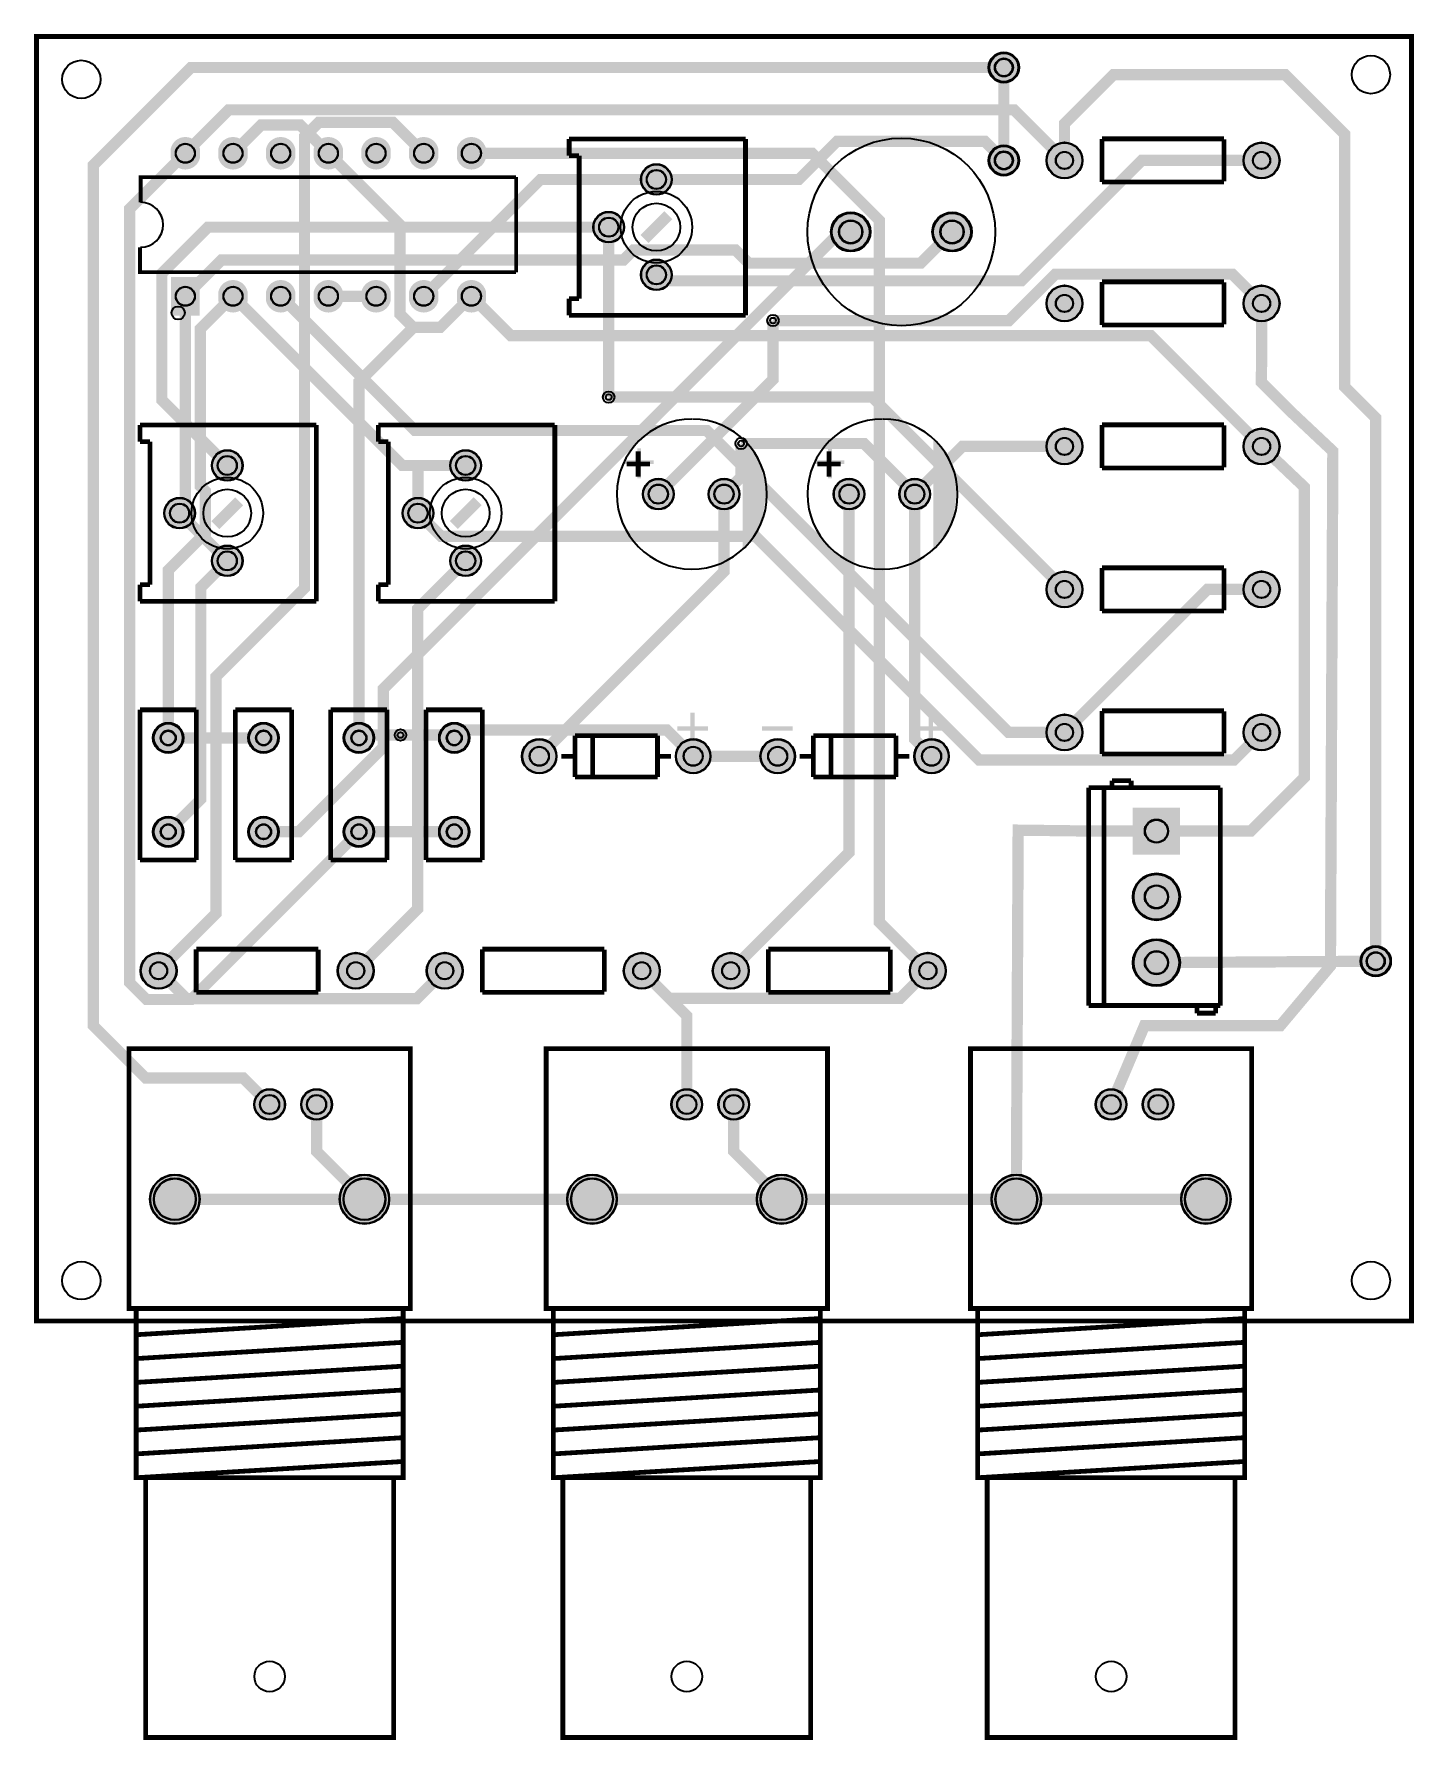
# Model space of a CAD drawing. Header units: millimetres. Extents: x 6.9 to 80.4, y -22.2 to 68.7.
import ezdxf

# ---------------------------------------------------------------- set-up
doc = ezdxf.new("R2010")
doc.units = ezdxf.units.MM
for name, color, linetype, true_color in [('BoardOutLine', 7, 'Continuous', 0xff00ff), ('BottomLayer', 7, 'Continuous', 0x0000ff), ('BottomSolderMaskLayer', 7, 'Continuous', 0xaa00ff), ('Document', 7, 'Continuous', 0xffffff), ('Hole', 7, 'Continuous', 0x222222), ('Multi-Layer', 7, 'Continuous', 0xc0c0c0), ('TopLayer', 7, 'Continuous', 0xff0000), ('TopSilkLayer', 7, 'Continuous', 0xffcc00), ('TopSolderMaskLayer', 7, 'Continuous', 0x800080)]:
    doc.layers.add(name, color=color, linetype=linetype, true_color=true_color)

msp = doc.modelspace()

# ---------------------------------------------------------------- hatches: boundary and pattern name
at = {"layer": 'BottomSolderMaskLayer'}
for points in [[(57.734, 66.929, 1), (59.36, 66.929, 1)], [(15.714, 62.099, -0.785398), (14.164, 62.099), (14.164, 62.615, -0.785398), (15.714, 62.615)], [(18.254, 62.099, -0.785398), (16.704, 62.099), (16.704, 62.615, -0.785398), (18.254, 62.615)], [(20.794, 62.099, -0.785398), (19.244, 62.099), (19.244, 62.615, -0.785398), (20.794, 62.615)], [(23.334, 62.099, -0.785398), (21.784, 62.099), (21.784, 62.615, -0.785398), (23.334, 62.615)], [(25.874, 62.099, -0.785398), (24.324, 62.099), (24.324, 62.615, -0.785398), (25.874, 62.615)], [(28.414, 62.099, -0.785398), (26.864, 62.099), (26.864, 62.615, -0.785398), (28.414, 62.615)], [(30.954, 62.099, -0.785398), (29.404, 62.099), (29.404, 62.615, -0.785398), (30.954, 62.615)], [(57.734, 61.976, 1), (59.36, 61.976, 1)], [(60.811, 61.976, 1), (62.742, 61.976, 1)], [(71.311, 61.976, 1), (73.242, 61.976, 1)], [(39.209, 60.96, 1), (40.86, 60.96, 1)], [(36.669, 58.42, 1), (38.32, 58.42, 1)], [(49.335, 58.166, 1), (51.437, 58.166, 1)], [(54.735, 58.166, 1), (56.837, 58.166, 1)], [(39.209, 55.88, 1), (40.86, 55.88, 1)], [(14.17, 53.703), (14.17, 55.771), (15.708, 55.771), (15.708, 53.703)], [(18.254, 54.479, -0.785398), (16.704, 54.479), (16.704, 54.995, -0.785398), (18.254, 54.995)], [(20.794, 54.479, -0.785398), (19.244, 54.479), (19.244, 54.995, -0.785398), (20.794, 54.995)], [(23.334, 54.479, -0.785398), (21.784, 54.479), (21.784, 54.995, -0.785398), (23.334, 54.995)], [(25.874, 54.479, -0.785398), (24.324, 54.479), (24.324, 54.995, -0.785398), (25.874, 54.995)], [(28.414, 54.479, -0.785398), (26.864, 54.479), (26.864, 54.995, -0.785398), (28.414, 54.995)], [(30.954, 54.479, -0.785398), (29.404, 54.479), (29.404, 54.995, -0.785398), (30.954, 54.995)], [(60.811, 54.356, 1), (62.742, 54.356, 1)], [(71.311, 54.356, 1), (73.242, 54.356, 1)], [(60.811, 46.736, 1), (62.742, 46.736, 1)], [(71.311, 46.736, 1), (73.242, 46.736, 1)], [(16.349, 45.72, 1), (18, 45.72, 1)], [(29.049, 45.72, 1), (30.7, 45.72, 1)], [(39.312, 44.196, 1), (40.963, 44.196, 1)], [(42.813, 44.196, 1), (44.463, 44.196, 1)], [(49.472, 44.196, 1), (51.123, 44.196, 1)], [(52.973, 44.196, 1), (54.623, 44.196, 1)], [(13.809, 43.18, 1), (15.46, 43.18, 1)], [(26.509, 43.18, 1), (28.16, 43.18, 1)], [(16.349, 40.64, 1), (18, 40.64, 1)], [(29.049, 40.64, 1), (30.7, 40.64, 1)], [(60.811, 39.116, 1), (62.742, 39.116, 1)], [(71.311, 39.116, 1), (73.242, 39.116, 1)], [(13.214, 31.202, 1), (14.84, 31.202, 1)], [(18.294, 31.202, 1), (19.92, 31.202, 1)], [(23.374, 31.202, 1), (25, 31.202, 1)], [(28.454, 31.202, 1), (30.08, 31.202, 1)], [(60.811, 31.496, 1), (62.742, 31.496, 1)], [(71.311, 31.496, 1), (73.242, 31.496, 1)], [(32.871, 30.226, 1), (34.722, 30.226, 1)], [(41.071, 30.226, 1), (42.922, 30.226, 1)], [(45.571, 30.226, 1), (47.422, 30.226, 1)], [(53.771, 30.226, 1), (55.622, 30.226, 1)], [(67.932, 27.495), (67.932, 24.981), (65.418, 24.981), (65.418, 27.495)], [(13.214, 26.202, 1), (14.84, 26.202, 1)], [(18.294, 26.202, 1), (19.92, 26.202, 1)], [(23.374, 26.202, 1), (25, 26.202, 1)], [(28.454, 26.202, 1), (30.08, 26.202, 1)], [(65.418, 22.733, 1), (67.932, 22.733, 1)], [(65.418, 19.228, 1), (67.932, 19.228, 1)], [(77.546, 19.304, 1), (79.172, 19.304, 1)], [(12.551, 18.796, 1), (14.482, 18.796, 1)], [(23.051, 18.796, 1), (24.982, 18.796, 1)], [(27.791, 18.796, 1), (29.722, 18.796, 1)], [(38.291, 18.796, 1), (40.222, 18.796, 1)], [(43.031, 18.796, 1), (44.962, 18.796, 1)], [(53.531, 18.796, 1), (55.462, 18.796, 1)], [(18.606, 11.669, 1), (20.256, 11.669, 1)], [(21.106, 11.669, 1), (22.756, 11.669, 1)], [(40.831, 11.669, 1), (42.481, 11.669, 1)], [(43.331, 11.669, 1), (44.981, 11.669, 1)], [(63.437, 11.669, 1), (65.087, 11.669, 1)], [(65.937, 11.669, 1), (67.587, 11.669, 1)], [(13.055, 6.619, 1), (15.706, 6.619, 1)], [(23.156, 6.619, 1), (25.807, 6.619, 1)], [(35.28, 6.619, 1), (37.931, 6.619, 1)], [(45.381, 6.619, 1), (48.032, 6.619, 1)], [(57.886, 6.619, 1), (60.537, 6.619, 1)], [(67.987, 6.619, 1), (70.638, 6.619, 1)]]:
    msp.add_hatch(color=256, dxfattribs=at).paths.add_polyline_path(points)
at = {"layer": 'Document'}
for points in [[(39.023, 45.041), (39.023, 46.641), (39.223, 46.641), (39.223, 45.041)], [(49.183, 45.041), (49.183, 46.641), (49.383, 46.641), (49.383, 45.041)], [(38.288, 45.996), (39.888, 45.996), (39.888, 45.796), (38.288, 45.796)], [(48.448, 45.996), (50.048, 45.996), (50.048, 45.796), (48.448, 45.796)], [(32.957, 31.816), (34.587, 31.816), (34.587, 31.586), (32.957, 31.586)], [(41.157, 31.816), (42.787, 31.816), (42.787, 31.586), (41.157, 31.586)], [(41.848, 30.926), (41.848, 32.556), (42.078, 32.556), (42.078, 30.926)], [(45.657, 31.816), (47.287, 31.816), (47.287, 31.586), (45.657, 31.586)], [(53.857, 31.816), (55.487, 31.816), (55.487, 31.586), (53.857, 31.586)], [(54.548, 30.926), (54.548, 32.556), (54.778, 32.556), (54.778, 30.926)]]:
    msp.add_hatch(color=256, dxfattribs=at).paths.add_polyline_path(points)
at = {"layer": 'Multi-Layer'}
for points in [[(15.689, 62.107, -0.785398), (14.189, 62.107), (14.189, 62.607, -0.785398), (15.689, 62.607)], [(18.229, 62.107, -0.785398), (16.729, 62.107), (16.729, 62.607, -0.785398), (18.229, 62.607)], [(20.769, 62.107, -0.785398), (19.269, 62.107), (19.269, 62.607, -0.785398), (20.769, 62.607)], [(23.309, 62.107, -0.785398), (21.809, 62.107), (21.809, 62.607, -0.785398), (23.309, 62.607)], [(25.849, 62.107, -0.785398), (24.349, 62.107), (24.349, 62.607, -0.785398), (25.849, 62.607)], [(28.389, 62.107, -0.785398), (26.889, 62.107), (26.889, 62.607, -0.785398), (28.389, 62.607)], [(30.929, 62.107, -0.785398), (29.429, 62.107), (29.429, 62.607, -0.785398), (30.929, 62.607)], [(60.837, 61.976, 1), (62.716, 61.976, 1)], [(71.337, 61.976, 1), (73.216, 61.976, 1)], [(39.234, 60.96, 1), (40.834, 60.96, 1)], [(36.694, 58.42, 1), (38.294, 58.42, 1)], [(49.386, 58.166, 1), (51.386, 58.166, 1)], [(54.786, 58.166, 1), (56.786, 58.166, 1)], [(39.234, 55.88, 1), (40.834, 55.88, 1)], [(14.189, 53.737), (14.189, 55.737), (15.689, 55.737), (15.689, 53.737)], [(18.229, 54.487, -0.785398), (16.729, 54.487), (16.729, 54.987, -0.785398), (18.229, 54.987)], [(20.769, 54.487, -0.785398), (19.269, 54.487), (19.269, 54.987, -0.785398), (20.769, 54.987)], [(23.309, 54.487, -0.785398), (21.809, 54.487), (21.809, 54.987, -0.785398), (23.309, 54.987)], [(25.849, 54.487, -0.785398), (24.349, 54.487), (24.349, 54.987, -0.785398), (25.849, 54.987)], [(28.389, 54.487, -0.785398), (26.889, 54.487), (26.889, 54.987, -0.785398), (28.389, 54.987)], [(30.929, 54.487, -0.785398), (29.429, 54.487), (29.429, 54.987, -0.785398), (30.929, 54.987)], [(60.837, 54.356, 1), (62.716, 54.356, 1)], [(71.337, 54.356, 1), (73.216, 54.356, 1)], [(60.837, 46.736, 1), (62.716, 46.736, 1)], [(71.337, 46.736, 1), (73.216, 46.736, 1)], [(16.374, 45.72, 1), (17.974, 45.72, 1)], [(29.074, 45.72, 1), (30.674, 45.72, 1)], [(39.338, 44.196, 1), (40.938, 44.196, 1)], [(42.838, 44.196, 1), (44.438, 44.196, 1)], [(49.498, 44.196, 1), (51.098, 44.196, 1)], [(52.998, 44.196, 1), (54.598, 44.196, 1)], [(13.834, 43.18, 1), (15.434, 43.18, 1)], [(26.534, 43.18, 1), (28.134, 43.18, 1)], [(16.374, 40.64, 1), (17.974, 40.64, 1)], [(29.074, 40.64, 1), (30.674, 40.64, 1)], [(60.837, 39.116, 1), (62.716, 39.116, 1)], [(71.337, 39.116, 1), (73.216, 39.116, 1)], [(13.265, 31.202, 1), (14.789, 31.202, 1)], [(18.345, 31.202, 1), (19.869, 31.202, 1)], [(23.425, 31.202, 1), (24.949, 31.202, 1)], [(28.505, 31.202, 1), (30.029, 31.202, 1)], [(60.837, 31.496, 1), (62.716, 31.496, 1)], [(71.337, 31.496, 1), (73.216, 31.496, 1)], [(32.897, 30.226, 1), (34.697, 30.226, 1)], [(41.097, 30.226, 1), (42.897, 30.226, 1)], [(45.597, 30.226, 1), (47.397, 30.226, 1)], [(53.797, 30.226, 1), (55.597, 30.226, 1)], [(67.882, 27.445), (67.882, 25.032), (65.469, 25.032), (65.469, 27.445)], [(13.265, 26.202, 1), (14.789, 26.202, 1)], [(18.345, 26.202, 1), (19.869, 26.202, 1)], [(23.425, 26.202, 1), (24.949, 26.202, 1)], [(28.505, 26.202, 1), (30.029, 26.202, 1)], [(65.469, 22.733, 1), (67.882, 22.733, 1)], [(65.469, 19.228, 1), (67.882, 19.228, 1)], [(12.577, 18.796, 1), (14.456, 18.796, 1)], [(23.077, 18.796, 1), (24.956, 18.796, 1)], [(27.817, 18.796, 1), (29.696, 18.796, 1)], [(38.317, 18.796, 1), (40.196, 18.796, 1)], [(43.057, 18.796, 1), (44.936, 18.796, 1)], [(53.557, 18.796, 1), (55.436, 18.796, 1)], [(18.631, 11.669, 1), (20.231, 11.669, 1)], [(21.131, 11.669, 1), (22.731, 11.669, 1)], [(40.856, 11.669, 1), (42.456, 11.669, 1)], [(43.356, 11.669, 1), (44.956, 11.669, 1)], [(63.462, 11.669, 1), (65.062, 11.669, 1)], [(65.962, 11.669, 1), (67.562, 11.669, 1)], [(13.08, 6.619, 1), (15.681, 6.619, 1)], [(23.181, 6.619, 1), (25.782, 6.619, 1)], [(35.305, 6.619, 1), (37.906, 6.619, 1)], [(45.406, 6.619, 1), (48.007, 6.619, 1)], [(57.911, 6.619, 1), (60.512, 6.619, 1)], [(68.012, 6.619, 1), (70.613, 6.619, 1)]]:
    msp.add_hatch(color=256, dxfattribs=at).paths.add_polyline_path(points)
at = {"layer": 'TopSilkLayer'}
for points in [[(44.638, 41.196), (44.702, 41.265), (44.765, 41.336), (44.827, 41.408), (44.886, 41.481), (44.945, 41.555), (45.001, 41.631), (45.056, 41.708), (45.109, 41.786), (45.161, 41.866), (45.211, 41.946), (45.259, 42.028), (45.305, 42.11), (45.35, 42.194), (45.392, 42.278), (45.433, 42.363), (45.472, 42.45), (45.509, 42.537), (45.544, 42.624), (45.577, 42.713), (45.608, 42.802), (45.638, 42.892), (45.665, 42.983), (45.691, 43.074), (45.714, 43.165), (45.735, 43.258), (45.755, 43.35), (45.772, 43.443), (45.788, 43.536), (45.801, 43.63), (45.812, 43.724), (45.821, 43.818), (45.829, 43.912), (45.834, 44.007), (45.837, 44.101), (45.838, 44.196), (45.837, 44.291), (45.834, 44.385), (45.829, 44.48), (45.821, 44.574), (45.812, 44.668), (45.801, 44.762), (45.788, 44.856), (45.772, 44.949), (45.755, 45.042), (45.735, 45.134), (45.714, 45.227), (45.691, 45.318), (45.665, 45.409), (45.638, 45.5), (45.608, 45.59), (45.577, 45.679), (45.544, 45.768), (45.509, 45.855), (45.472, 45.942), (45.433, 46.029), (45.392, 46.114), (45.35, 46.198), (45.305, 46.282), (45.259, 46.364), (45.211, 46.446), (45.161, 46.526), (45.109, 46.606), (45.056, 46.684), (45.001, 46.761), (44.945, 46.837), (44.886, 46.911), (44.827, 46.984), (44.765, 47.056), (44.702, 47.127), (44.638, 47.196)], [(54.798, 41.196), (54.862, 41.265), (54.925, 41.336), (54.987, 41.408), (55.046, 41.481), (55.105, 41.555), (55.161, 41.631), (55.216, 41.708), (55.269, 41.786), (55.321, 41.866), (55.371, 41.946), (55.419, 42.028), (55.465, 42.11), (55.51, 42.194), (55.552, 42.278), (55.593, 42.363), (55.632, 42.45), (55.669, 42.537), (55.704, 42.624), (55.737, 42.713), (55.768, 42.802), (55.798, 42.892), (55.825, 42.983), (55.851, 43.074), (55.874, 43.165), (55.895, 43.258), (55.915, 43.35), (55.932, 43.443), (55.948, 43.536), (55.961, 43.63), (55.972, 43.724), (55.981, 43.818), (55.989, 43.912), (55.994, 44.007), (55.997, 44.101), (55.998, 44.196), (55.997, 44.291), (55.994, 44.385), (55.989, 44.48), (55.981, 44.574), (55.972, 44.668), (55.961, 44.762), (55.948, 44.856), (55.932, 44.949), (55.915, 45.042), (55.895, 45.134), (55.874, 45.227), (55.851, 45.318), (55.825, 45.409), (55.798, 45.5), (55.768, 45.59), (55.737, 45.679), (55.704, 45.768), (55.669, 45.855), (55.632, 45.942), (55.593, 46.029), (55.552, 46.114), (55.51, 46.198), (55.465, 46.282), (55.419, 46.364), (55.371, 46.446), (55.321, 46.526), (55.269, 46.606), (55.216, 46.684), (55.161, 46.761), (55.105, 46.837), (55.046, 46.911), (54.987, 46.984), (54.925, 47.056), (54.862, 47.127), (54.798, 47.196)]]:
    msp.add_hatch(color=256, dxfattribs=at).paths.add_polyline_path(points)
at = {"layer": 'TopSolderMaskLayer'}
for points in [[(57.734, 66.929, 1), (59.36, 66.929, 1)], [(15.714, 62.099, -0.785398), (14.164, 62.099), (14.164, 62.615, -0.785398), (15.714, 62.615)], [(18.254, 62.099, -0.785398), (16.704, 62.099), (16.704, 62.615, -0.785398), (18.254, 62.615)], [(20.794, 62.099, -0.785398), (19.244, 62.099), (19.244, 62.615, -0.785398), (20.794, 62.615)], [(23.334, 62.099, -0.785398), (21.784, 62.099), (21.784, 62.615, -0.785398), (23.334, 62.615)], [(25.874, 62.099, -0.785398), (24.324, 62.099), (24.324, 62.615, -0.785398), (25.874, 62.615)], [(28.414, 62.099, -0.785398), (26.864, 62.099), (26.864, 62.615, -0.785398), (28.414, 62.615)], [(30.954, 62.099, -0.785398), (29.404, 62.099), (29.404, 62.615, -0.785398), (30.954, 62.615)], [(57.734, 61.976, 1), (59.36, 61.976, 1)], [(60.811, 61.976, 1), (62.742, 61.976, 1)], [(71.311, 61.976, 1), (73.242, 61.976, 1)], [(39.209, 60.96, 1), (40.86, 60.96, 1)], [(36.669, 58.42, 1), (38.32, 58.42, 1)], [(49.335, 58.166, 1), (51.437, 58.166, 1)], [(54.735, 58.166, 1), (56.837, 58.166, 1)], [(39.209, 55.88, 1), (40.86, 55.88, 1)], [(14.17, 53.703), (14.17, 55.771), (15.708, 55.771), (15.708, 53.703)], [(18.254, 54.479, -0.785398), (16.704, 54.479), (16.704, 54.995, -0.785398), (18.254, 54.995)], [(20.794, 54.479, -0.785398), (19.244, 54.479), (19.244, 54.995, -0.785398), (20.794, 54.995)], [(23.334, 54.479, -0.785398), (21.784, 54.479), (21.784, 54.995, -0.785398), (23.334, 54.995)], [(25.874, 54.479, -0.785398), (24.324, 54.479), (24.324, 54.995, -0.785398), (25.874, 54.995)], [(28.414, 54.479, -0.785398), (26.864, 54.479), (26.864, 54.995, -0.785398), (28.414, 54.995)], [(30.954, 54.479, -0.785398), (29.404, 54.479), (29.404, 54.995, -0.785398), (30.954, 54.995)], [(60.811, 54.356, 1), (62.742, 54.356, 1)], [(71.311, 54.356, 1), (73.242, 54.356, 1)], [(60.811, 46.736, 1), (62.742, 46.736, 1)], [(71.311, 46.736, 1), (73.242, 46.736, 1)], [(16.349, 45.72, 1), (18, 45.72, 1)], [(29.049, 45.72, 1), (30.7, 45.72, 1)], [(39.312, 44.196, 1), (40.963, 44.196, 1)], [(42.813, 44.196, 1), (44.463, 44.196, 1)], [(49.472, 44.196, 1), (51.123, 44.196, 1)], [(52.973, 44.196, 1), (54.623, 44.196, 1)], [(13.809, 43.18, 1), (15.46, 43.18, 1)], [(26.509, 43.18, 1), (28.16, 43.18, 1)], [(16.349, 40.64, 1), (18, 40.64, 1)], [(29.049, 40.64, 1), (30.7, 40.64, 1)], [(60.811, 39.116, 1), (62.742, 39.116, 1)], [(71.311, 39.116, 1), (73.242, 39.116, 1)], [(13.214, 31.202, 1), (14.84, 31.202, 1)], [(18.294, 31.202, 1), (19.92, 31.202, 1)], [(23.374, 31.202, 1), (25, 31.202, 1)], [(28.454, 31.202, 1), (30.08, 31.202, 1)], [(60.811, 31.496, 1), (62.742, 31.496, 1)], [(71.311, 31.496, 1), (73.242, 31.496, 1)], [(32.871, 30.226, 1), (34.722, 30.226, 1)], [(41.071, 30.226, 1), (42.922, 30.226, 1)], [(45.571, 30.226, 1), (47.422, 30.226, 1)], [(53.771, 30.226, 1), (55.622, 30.226, 1)], [(67.932, 27.495), (67.932, 24.981), (65.418, 24.981), (65.418, 27.495)], [(13.214, 26.202, 1), (14.84, 26.202, 1)], [(18.294, 26.202, 1), (19.92, 26.202, 1)], [(23.374, 26.202, 1), (25, 26.202, 1)], [(28.454, 26.202, 1), (30.08, 26.202, 1)], [(65.418, 22.733, 1), (67.932, 22.733, 1)], [(65.418, 19.228, 1), (67.932, 19.228, 1)], [(77.546, 19.304, 1), (79.172, 19.304, 1)], [(12.551, 18.796, 1), (14.482, 18.796, 1)], [(23.051, 18.796, 1), (24.982, 18.796, 1)], [(27.791, 18.796, 1), (29.722, 18.796, 1)], [(38.291, 18.796, 1), (40.222, 18.796, 1)], [(43.031, 18.796, 1), (44.962, 18.796, 1)], [(53.531, 18.796, 1), (55.462, 18.796, 1)], [(18.606, 11.669, 1), (20.256, 11.669, 1)], [(21.106, 11.669, 1), (22.756, 11.669, 1)], [(40.831, 11.669, 1), (42.481, 11.669, 1)], [(43.331, 11.669, 1), (44.981, 11.669, 1)], [(63.437, 11.669, 1), (65.087, 11.669, 1)], [(65.937, 11.669, 1), (67.587, 11.669, 1)], [(13.055, 6.619, 1), (15.706, 6.619, 1)], [(23.156, 6.619, 1), (25.807, 6.619, 1)], [(35.28, 6.619, 1), (37.931, 6.619, 1)], [(45.381, 6.619, 1), (48.032, 6.619, 1)], [(57.886, 6.619, 1), (60.537, 6.619, 1)], [(67.987, 6.619, 1), (70.638, 6.619, 1)]]:
    msp.add_hatch(color=256, dxfattribs=at).paths.add_polyline_path(points)

# ---------------------------------------------------------------- linework, layer by layer
at = {"layer": 'BoardOutLine', "const_width": 0.254}
msp.add_lwpolyline([(7.01, 64.999), (7.01, 68.58), (80.264, 68.58), (80.264, 0.127), (7.01, 0.127), (7.01, 64.999)], close=True, dxfattribs=at)
at = {"layer": 'BottomLayer', "const_width": 0.6}
for points in [[(58.547, 61.976), (58.547, 66.929)], [(27.639, 62.357), (25.992, 64.004), (22.055, 64.004), (21.289, 63.238), (21.289, 39.183), (16.567, 34.461), (16.567, 21.847), (13.517, 18.796)], [(14.939, 62.357), (11.971, 59.389), (11.971, 18.165), (12.871, 17.265), (15.25, 17.265), (24.187, 26.202)], [(27.086, 53.077), (26.369, 53.794), (26.369, 58.547), (22.559, 62.357)], [(30.179, 62.357), (48.339, 62.357), (51.918, 58.779), (51.918, 21.375), (54.496, 18.796)], [(27.639, 54.737), (33.862, 60.96), (40.034, 60.96)], [(50.386, 58.166), (49.832, 58.166), (25.492, 33.826), (25.492, 30.715), (20.978, 26.202), (19.107, 26.202)], [(37.494, 58.42), (37.494, 49.366)], [(17.479, 54.737), (15.742, 53), (15.742, 44.612), (16.008, 44.346), (16.008, 42.122), (14.027, 40.14), (14.027, 31.202)], [(14.939, 54.737), (14.939, 43.485), (14.634, 43.18)], [(30.179, 54.737), (28.519, 53.077), (27.086, 53.077)], [(46.248, 53.442), (46.248, 50.306), (40.138, 44.196)], [(27.086, 53.077), (24.187, 50.179), (24.187, 31.202)], [(43.638, 44.196), (44.546, 45.104), (44.546, 46.891)], [(61.777, 46.736), (56.338, 46.736), (53.798, 44.196)], [(66.675, 26.238), (71.704, 26.238), (74.549, 29.083), (74.549, 44.577), (74.549, 44.577), (72.276, 46.736)], [(33.797, 30.226), (43.638, 40.067), (43.638, 44.196)], [(43.997, 18.796), (50.298, 25.097), (50.298, 44.196)], [(54.697, 30.226), (53.798, 31.125), (53.798, 44.196)], [(17.174, 40.64), (15.764, 39.23), (15.764, 27.939), (14.027, 26.202)], [(29.267, 31.202), (29.112, 31.357), (26.403, 31.357)], [(29.267, 26.202), (24.187, 26.202)], [(66.675, 19.228), (78.359, 19.304)], [(24.481, 6.619), (21.931, 9.169), (21.931, 11.669)], [(14.381, 6.619), (24.481, 6.619)], [(46.706, 6.619), (59.212, 6.619)], [(59.212, 6.619), (69.312, 6.619)]]:
    msp.add_lwpolyline(points, dxfattribs=at)
at = {"layer": 'BottomSolderMaskLayer'}
for centre, radius in [((58.547, 66.929), 0.813), ((58.547, 66.929), 0.488), ((14.939, 62.357), 0.513), ((17.479, 62.357), 0.513), ((20.019, 62.357), 0.513), ((22.559, 62.357), 0.513), ((25.099, 62.357), 0.513), ((27.639, 62.357), 0.513), ((30.179, 62.357), 0.513), ((58.547, 61.976), 0.813), ((61.777, 61.976), 0.965), ((72.276, 61.976), 0.965), ((58.547, 61.976), 0.488), ((61.777, 61.976), 0.462), ((72.277, 61.976), 0.462), ((40.034, 60.96), 0.825), ((40.034, 60.96), 0.516), ((37.494, 58.42), 0.825), ((50.386, 58.166), 1.051), ((55.786, 58.166), 1.051), ((37.494, 58.42), 0.516), ((50.386, 58.166), 0.63), ((55.786, 58.166), 0.63), ((40.034, 55.88), 0.825), ((40.034, 55.88), 0.516), ((14.939, 54.737), 0.513), ((17.479, 54.737), 0.513), ((20.019, 54.737), 0.513), ((22.559, 54.737), 0.513), ((25.099, 54.737), 0.513), ((27.639, 54.737), 0.513), ((30.179, 54.737), 0.513), ((61.777, 54.356), 0.965), ((61.777, 54.356), 0.462), ((72.276, 54.356), 0.965), ((72.277, 54.356), 0.462), ((61.777, 46.736), 0.965), ((72.276, 46.736), 0.965), ((17.174, 45.72), 0.825), ((29.874, 45.72), 0.825), ((61.777, 46.736), 0.462), ((72.277, 46.736), 0.462), ((17.174, 45.72), 0.516), ((29.874, 45.72), 0.516), ((40.138, 44.196), 0.825), ((40.138, 44.196), 0.516), ((43.638, 44.196), 0.825), ((43.638, 44.196), 0.516), ((50.298, 44.196), 0.825), ((50.298, 44.196), 0.516), ((53.798, 44.196), 0.825), ((53.798, 44.196), 0.516), ((14.634, 43.18), 0.825), ((14.634, 43.18), 0.516), ((27.334, 43.18), 0.825), ((27.334, 43.18), 0.516), ((17.174, 40.64), 0.825), ((17.174, 40.64), 0.516), ((29.874, 40.64), 0.825), ((29.874, 40.64), 0.516), ((61.777, 39.116), 0.965), ((72.276, 39.116), 0.965), ((61.777, 39.116), 0.462), ((72.277, 39.116), 0.462), ((14.027, 31.202), 0.813), ((19.107, 31.202), 0.813), ((24.187, 31.202), 0.813), ((29.267, 31.202), 0.813), ((61.777, 31.496), 0.965), ((61.777, 31.496), 0.462), ((72.276, 31.496), 0.965), ((72.277, 31.496), 0.462), ((14.027, 31.202), 0.406), ((19.107, 31.202), 0.406), ((24.187, 31.202), 0.406), ((29.267, 31.202), 0.406), ((33.797, 30.226), 0.925), ((41.997, 30.226), 0.925), ((46.497, 30.226), 0.925), ((54.697, 30.226), 0.925), ((33.797, 30.226), 0.514), ((41.997, 30.226), 0.514), ((46.497, 30.226), 0.514), ((54.697, 30.226), 0.514), ((14.027, 26.202), 0.813), ((14.027, 26.202), 0.406), ((19.107, 26.202), 0.813), ((19.107, 26.202), 0.406), ((24.187, 26.202), 0.813), ((24.187, 26.202), 0.406), ((29.267, 26.202), 0.813), ((29.267, 26.202), 0.406), ((66.675, 26.238), 0.625), ((66.675, 22.733), 1.257), ((66.675, 22.733), 0.625), ((66.675, 19.228), 1.257), ((78.359, 19.304), 0.813), ((13.517, 18.796), 0.965), ((13.517, 18.796), 0.462), ((24.016, 18.796), 0.965), ((24.017, 18.796), 0.462), ((28.757, 18.796), 0.965), ((28.757, 18.796), 0.462), ((39.256, 18.796), 0.965), ((39.257, 18.796), 0.462), ((43.997, 18.796), 0.965), ((43.997, 18.796), 0.462), ((54.496, 18.796), 0.965), ((54.497, 18.796), 0.462), ((66.675, 19.228), 0.625), ((78.359, 19.304), 0.488), ((19.431, 11.669), 0.825), ((19.431, 11.669), 0.516), ((21.931, 11.669), 0.825), ((21.931, 11.669), 0.516), ((41.656, 11.669), 0.825), ((41.656, 11.669), 0.516), ((44.156, 11.669), 0.825), ((44.156, 11.669), 0.516), ((64.262, 11.669), 0.825), ((64.262, 11.669), 0.516), ((66.762, 11.669), 0.825), ((66.762, 11.669), 0.516), ((14.381, 6.619), 1.325), ((14.381, 6.619), 1.121), ((24.481, 6.619), 1.325), ((24.481, 6.619), 1.121), ((36.606, 6.619), 1.325), ((36.606, 6.619), 1.121), ((46.706, 6.619), 1.325), ((46.706, 6.619), 1.121), ((59.212, 6.619), 1.325), ((59.212, 6.619), 1.121), ((69.312, 6.619), 1.325), ((69.312, 6.619), 1.121)]:
    msp.add_circle(centre, radius, dxfattribs=at)
at = {"layer": 'Document'}
for points, const_width in [([(39.399, 57.785), (40.669, 59.055)], 0.61), ([(16.539, 42.545), (17.809, 43.815)], 0.61), ([(29.239, 42.545), (30.509, 43.815)], 0.61), ([(65.329, 28.931), (64.313, 28.931)], 0.254), ([(64.313, 28.931), (64.313, 28.55)], 0.254), ([(65.329, 28.55), (65.329, 28.931)], 0.254), ([(68.834, 16.535), (68.834, 16.942)], 0.254), ([(69.825, 16.535), (68.834, 16.535)], 0.254), ([(69.825, 16.942), (69.825, 16.535)], 0.254)]:
    msp.add_lwpolyline(points, dxfattribs=dict(at, const_width=const_width))
for centre, radius in [((40.034, 58.42), 1.905), ((40.034, 58.42), 1.27), ((14.558, 53.848), 0.35), ((17.174, 43.18), 1.905), ((29.874, 43.18), 1.905), ((17.174, 43.18), 1.27), ((29.874, 43.18), 1.27)]:
    msp.add_circle(centre, radius, dxfattribs=at)
at = {"layer": 'Hole'}
for centre in [(46.248, 53.442), (37.494, 49.366), (44.546, 46.891), (26.403, 31.357)]:
    msp.add_circle(centre, 0.153, dxfattribs=at)
at = {"layer": 'Multi-Layer'}
for centre, radius in [((9.398, 66.294), 1.016), ((58.547, 66.929), 0.762), ((58.547, 66.929), 0.457), ((78.105, 66.548), 1.016), ((14.939, 62.357), 0.5), ((17.479, 62.357), 0.5), ((20.019, 62.357), 0.5), ((22.559, 62.357), 0.5), ((25.099, 62.357), 0.5), ((27.639, 62.357), 0.5), ((30.179, 62.357), 0.5), ((58.547, 61.976), 0.762), ((61.777, 61.976), 0.94), ((72.276, 61.976), 0.94), ((58.547, 61.976), 0.457), ((61.777, 61.976), 0.45), ((72.277, 61.976), 0.45), ((40.034, 60.96), 0.8), ((40.034, 60.96), 0.5), ((37.494, 58.42), 0.8), ((50.386, 58.166), 1), ((55.786, 58.166), 1), ((37.494, 58.42), 0.5), ((50.386, 58.166), 0.6), ((55.786, 58.166), 0.6), ((40.034, 55.88), 0.8), ((40.034, 55.88), 0.5), ((14.939, 54.737), 0.5), ((17.479, 54.737), 0.5), ((20.019, 54.737), 0.5), ((22.559, 54.737), 0.5), ((25.099, 54.737), 0.5), ((27.639, 54.737), 0.5), ((30.179, 54.737), 0.5), ((61.777, 54.356), 0.94), ((61.777, 54.356), 0.45), ((72.276, 54.356), 0.94), ((72.277, 54.356), 0.45), ((46.248, 53.442), 0.305), ((37.494, 49.366), 0.305), ((61.777, 46.736), 0.94), ((72.276, 46.736), 0.94), ((17.174, 45.72), 0.8), ((29.874, 45.72), 0.8), ((44.546, 46.891), 0.305), ((61.777, 46.736), 0.45), ((72.277, 46.736), 0.45), ((17.174, 45.72), 0.5), ((29.874, 45.72), 0.5), ((40.138, 44.196), 0.8), ((40.138, 44.196), 0.5), ((43.638, 44.196), 0.8), ((43.638, 44.196), 0.5), ((50.298, 44.196), 0.8), ((50.298, 44.196), 0.5), ((53.798, 44.196), 0.8), ((53.798, 44.196), 0.5), ((14.634, 43.18), 0.8), ((14.634, 43.18), 0.5), ((27.334, 43.18), 0.8), ((27.334, 43.18), 0.5), ((17.174, 40.64), 0.8), ((17.174, 40.64), 0.5), ((29.874, 40.64), 0.8), ((29.874, 40.64), 0.5), ((61.777, 39.116), 0.94), ((72.276, 39.116), 0.94), ((61.777, 39.116), 0.45), ((72.277, 39.116), 0.45), ((14.027, 31.202), 0.762), ((19.107, 31.202), 0.762), ((24.187, 31.202), 0.762), ((29.267, 31.202), 0.762), ((61.777, 31.496), 0.94), ((61.777, 31.496), 0.45), ((72.276, 31.496), 0.94), ((72.277, 31.496), 0.45), ((14.027, 31.202), 0.381), ((19.107, 31.202), 0.381), ((24.187, 31.202), 0.381), ((26.403, 31.357), 0.305), ((29.267, 31.202), 0.381), ((33.797, 30.226), 0.9), ((41.997, 30.226), 0.9), ((46.497, 30.226), 0.9), ((54.697, 30.226), 0.9), ((33.797, 30.226), 0.5), ((41.997, 30.226), 0.5), ((46.497, 30.226), 0.5), ((54.697, 30.226), 0.5), ((14.027, 26.202), 0.762), ((14.027, 26.202), 0.381), ((19.107, 26.202), 0.762), ((19.107, 26.202), 0.381), ((24.187, 26.202), 0.762), ((24.187, 26.202), 0.381), ((29.267, 26.202), 0.762), ((29.267, 26.202), 0.381), ((66.675, 26.238), 0.599), ((66.675, 22.733), 1.207), ((66.675, 22.733), 0.599), ((66.675, 19.228), 1.207), ((78.359, 19.304), 0.762), ((13.517, 18.796), 0.94), ((13.517, 18.796), 0.45), ((24.016, 18.796), 0.94), ((24.017, 18.796), 0.45), ((28.757, 18.796), 0.94), ((28.757, 18.796), 0.45), ((39.256, 18.796), 0.94), ((39.257, 18.796), 0.45), ((43.997, 18.796), 0.94), ((43.997, 18.796), 0.45), ((54.496, 18.796), 0.94), ((54.497, 18.796), 0.45), ((66.675, 19.228), 0.599), ((78.359, 19.304), 0.457), ((19.431, 11.669), 0.8), ((19.431, 11.669), 0.5), ((21.931, 11.669), 0.8), ((21.931, 11.669), 0.5), ((41.656, 11.669), 0.8), ((41.656, 11.669), 0.5), ((44.156, 11.669), 0.8), ((44.156, 11.669), 0.5), ((64.262, 11.669), 0.8), ((64.262, 11.669), 0.5), ((66.762, 11.669), 0.8), ((66.762, 11.669), 0.5), ((14.381, 6.619), 1.3), ((14.381, 6.619), 1.1), ((24.481, 6.619), 1.3), ((24.481, 6.619), 1.1), ((36.606, 6.619), 1.3), ((36.606, 6.619), 1.1), ((46.706, 6.619), 1.3), ((46.706, 6.619), 1.1), ((59.212, 6.619), 1.3), ((59.212, 6.619), 1.1), ((69.312, 6.619), 1.3), ((69.312, 6.619), 1.1), ((9.398, 2.286), 1.016), ((78.105, 2.286), 1.016)]:
    msp.add_circle(centre, radius, dxfattribs=at)
at = {"layer": 'TopLayer', "const_width": 0.6}
for points in [[(58.547, 66.929), (15.24, 66.929), (10.033, 61.722), (10.033, 15.875), (12.827, 13.081), (18.019, 13.081), (19.431, 11.669)], [(61.777, 61.976), (61.777, 63.936), (64.389, 66.548), (73.533, 66.548), (76.708, 63.373), (76.708, 49.911), (78.359, 48.26), (78.359, 19.304)], [(61.777, 61.976), (59.082, 64.671), (17.253, 64.671), (14.939, 62.357)], [(17.479, 62.357), (18.99, 63.868), (21.048, 63.868), (22.559, 62.357)], [(40.034, 60.96), (47.625, 60.96), (49.657, 62.992), (57.531, 62.992), (58.547, 61.976)], [(72.276, 61.976), (65.894, 61.976), (59.478, 55.56), (40.355, 55.56), (40.034, 55.88)], [(17.174, 45.72), (13.687, 49.208), (13.687, 55.96), (16.147, 58.42), (37.494, 58.42)], [(55.786, 58.166), (54.121, 56.501), (44.952, 56.501), (44.25, 57.203), (38.817, 57.203), (38.279, 56.665), (16.867, 56.665), (14.939, 54.737)], [(72.276, 54.356), (70.717, 55.915), (61.292, 55.915), (58.819, 53.442), (46.248, 53.442)], [(17.479, 54.737), (26.496, 45.72), (27.334, 45.72)], [(20.019, 54.737), (27.172, 47.584), (42.712, 47.584), (58.799, 31.496), (61.777, 31.496)], [(22.559, 54.737), (25.099, 54.737)], [(30.179, 54.737), (32.282, 52.634), (66.378, 52.634), (72.276, 46.736)], [(72.276, 54.356), (72.276, 51.041), (72.263, 50.165), (73.914, 48.514), (76.073, 46.482), (75.946, 19.05), (73.279, 15.875), (66.04, 15.875), (64.262, 11.669)], [(61.777, 39.116), (51.527, 49.366), (37.494, 49.366)], [(44.546, 46.891), (51.103, 46.891), (53.798, 44.196)], [(27.334, 45.72), (29.874, 45.72)], [(27.334, 45.72), (27.334, 43.18)], [(17.174, 40.64), (14.634, 43.18)], [(72.276, 31.496), (70.811, 30.03), (57.229, 30.03), (45.317, 41.943), (28.572, 41.943), (27.334, 43.18)], [(29.874, 40.64), (27.314, 38.08), (27.314, 22.094), (24.016, 18.796)], [(61.777, 31.496), (69.397, 39.116), (72.276, 39.116)], [(41.997, 30.226), (40.595, 31.628), (29.693, 31.628), (29.267, 31.202)], [(19.107, 31.202), (14.027, 31.202)], [(26.403, 31.357), (24.342, 31.357), (24.187, 31.202)], [(46.497, 30.226), (41.997, 30.226)], [(66.675, 26.238), (63.322, 26.238), (59.309, 26.289), (59.212, 6.619)], [(28.757, 18.796), (27.264, 17.303), (15.01, 17.303), (13.517, 18.796)], [(54.496, 18.796), (53.022, 17.321), (40.731, 17.321), (39.256, 18.796)], [(40.731, 17.321), (41.656, 16.396), (41.656, 11.669)], [(44.156, 11.669), (44.156, 9.169), (46.706, 6.619)], [(24.481, 6.619), (36.606, 6.619)], [(36.606, 6.619), (46.706, 6.619)]]:
    msp.add_lwpolyline(points, dxfattribs=at)
at = {"layer": 'TopSilkLayer'}
for points, const_width in [([(44.784, 63.119), (35.386, 63.119)], 0.254), ([(35.386, 63.119), (35.386, 62.23)], 0.254), ([(44.784, 53.721), (44.784, 63.119)], 0.254), ([(63.777, 60.826), (63.777, 63.126)], 0.254), ([(63.777, 63.126), (70.277, 63.126)], 0.254), ([(70.277, 63.096), (70.277, 60.856)], 0.254), ([(35.386, 62.23), (35.919, 62.23)], 0.254), ([(35.919, 62.23), (35.919, 54.61)], 0.254), ([(12.559, 59.747), (12.559, 61.087), (32.559, 61.087)], 0.2), ([(32.559, 61.087), (32.559, 56.02)], 0.2), ([(70.277, 60.826), (63.777, 60.826)], 0.254), ([(32.559, 56.02), (12.526, 56.02), (12.526, 57.348)], 0.2), ([(63.777, 53.206), (63.777, 55.506)], 0.254), ([(63.777, 55.506), (70.277, 55.506)], 0.254), ([(70.277, 55.476), (70.277, 53.236)], 0.254), ([(35.386, 53.721), (35.386, 54.61)], 0.254), ([(35.919, 54.61), (35.386, 54.61)], 0.254), ([(35.386, 53.721), (44.784, 53.721)], 0.254), ([(70.277, 53.206), (63.777, 53.206)], 0.254), ([(21.924, 47.879), (12.526, 47.879)], 0.254), ([(12.526, 47.879), (12.526, 46.99)], 0.254), ([(21.924, 38.481), (21.924, 47.879)], 0.254), ([(34.624, 47.879), (25.226, 47.879)], 0.254), ([(25.226, 47.879), (25.226, 46.99)], 0.254), ([(34.624, 38.481), (34.624, 47.879)], 0.254), ([(63.777, 45.586), (63.777, 47.886)], 0.254), ([(63.777, 47.886), (70.277, 47.886)], 0.254), ([(70.277, 47.856), (70.277, 45.616)], 0.254), ([(12.526, 46.99), (13.059, 46.99)], 0.254), ([(13.059, 46.99), (13.059, 39.37)], 0.254), ([(25.226, 46.99), (25.759, 46.99)], 0.254), ([(25.759, 46.99), (25.759, 39.37)], 0.254), ([(39.066, 45.123), (39.066, 46.469)], 0.254), ([(49.226, 45.123), (49.226, 46.469)], 0.254), ([(39.688, 45.796), (38.443, 45.796)], 0.254), ([(49.848, 45.796), (48.603, 45.796)], 0.254), ([(70.277, 45.586), (63.777, 45.586)], 0.254), ([(63.777, 37.966), (63.777, 40.266)], 0.254), ([(63.777, 40.266), (70.277, 40.266)], 0.254), ([(70.277, 40.236), (70.277, 37.996)], 0.254), ([(12.526, 38.481), (12.526, 39.37)], 0.254), ([(13.059, 39.37), (12.526, 39.37)], 0.254), ([(25.226, 38.481), (25.226, 39.37)], 0.254), ([(25.759, 39.37), (25.226, 39.37)], 0.254), ([(12.526, 38.481), (21.924, 38.481)], 0.254), ([(25.226, 38.481), (34.624, 38.481)], 0.254), ([(70.277, 37.966), (63.777, 37.966)], 0.254), ([(12.526, 24.702), (12.526, 32.702)], 0.254), ([(15.527, 32.702), (12.526, 32.702)], 0.254), ([(15.528, 32.702), (15.527, 24.702)], 0.254), ([(17.606, 24.702), (17.606, 32.702)], 0.254), ([(20.607, 32.702), (17.606, 32.702)], 0.254), ([(20.608, 32.702), (20.607, 24.702)], 0.254), ([(22.686, 24.702), (22.686, 32.702)], 0.254), ([(25.687, 32.702), (22.686, 32.702)], 0.254), ([(25.688, 32.702), (25.687, 24.702)], 0.254), ([(27.766, 24.702), (27.766, 32.702)], 0.254), ([(30.767, 32.702), (27.766, 32.702)], 0.254), ([(30.768, 32.702), (30.767, 24.702)], 0.254), ([(63.777, 30.346), (63.777, 32.646)], 0.254), ([(63.777, 32.646), (70.277, 32.646)], 0.254), ([(70.277, 32.616), (70.277, 30.376)], 0.254), ([(35.697, 31.326), (35.697, 29.126)], 0.254), ([(35.697, 31.326), (40.097, 31.326)], 0.254), ([(36.636, 31.326), (36.636, 29.126)], 0.254), ([(40.097, 31.326), (40.097, 29.126)], 0.254), ([(48.397, 31.326), (48.397, 29.126)], 0.254), ([(48.397, 31.326), (52.797, 31.326)], 0.254), ([(49.336, 31.326), (49.336, 29.126)], 0.254), ([(52.797, 31.326), (52.797, 29.126)], 0.254), ([(35.697, 30.227), (34.976, 30.227)], 0.254), ([(40.097, 30.225), (40.818, 30.225)], 0.254), ([(48.397, 30.227), (47.676, 30.227)], 0.254), ([(52.797, 30.225), (53.518, 30.225)], 0.254), ([(70.277, 30.346), (63.777, 30.346)], 0.254), ([(35.697, 29.126), (40.097, 29.126)], 0.254), ([(48.397, 29.126), (52.797, 29.126)], 0.254), ([(63.068, 16.942), (63.068, 28.55)], 0.254), ([(63.068, 28.55), (63.881, 28.55)], 0.254), ([(63.881, 28.55), (70.079, 28.55)], 0.254), ([(63.881, 16.942), (63.881, 28.55)], 0.254), ([(70.079, 28.55), (70.079, 16.942)], 0.254), ([(15.527, 24.702), (12.526, 24.702)], 0.254), ([(20.607, 24.702), (17.606, 24.702)], 0.254), ([(25.687, 24.702), (22.686, 24.702)], 0.254), ([(30.767, 24.702), (27.766, 24.702)], 0.254), ([(15.517, 17.646), (15.517, 19.946)], 0.254), ([(15.517, 19.946), (22.017, 19.946)], 0.254), ([(22.017, 19.916), (22.017, 17.676)], 0.254), ([(30.757, 17.646), (30.757, 19.946)], 0.254), ([(30.757, 19.946), (37.257, 19.946)], 0.254), ([(37.257, 19.916), (37.257, 17.676)], 0.254), ([(45.997, 17.646), (45.997, 19.946)], 0.254), ([(45.997, 19.946), (52.497, 19.946)], 0.254), ([(52.497, 19.916), (52.497, 17.676)], 0.254), ([(22.017, 17.646), (15.517, 17.646)], 0.254), ([(37.257, 17.646), (30.757, 17.646)], 0.254), ([(52.497, 17.646), (45.997, 17.646)], 0.254), ([(63.881, 16.942), (63.068, 16.942)], 0.254), ([(70.079, 16.942), (63.881, 16.942)], 0.254), ([(26.543, 0.798), (26.543, -8.219), (26.035, -8.219), (12.827, -8.219), (12.344, -8.219), (12.319, -8.219), (12.319, 0.798)], 0.254), ([(48.768, 0.798), (48.768, -8.219), (48.26, -8.219), (35.052, -8.219), (34.569, -8.219), (34.544, -8.219), (34.544, 0.798)], 0.254), ([(71.374, 0.798), (71.374, -8.219), (70.866, -8.219), (57.658, -8.219), (57.175, -8.219), (57.15, -8.219), (57.15, 0.798)], 0.254), ([(26.518, 0.264), (12.344, -0.599)], 0.254), ([(48.743, 0.264), (34.569, -0.599)], 0.254), ([(71.349, 0.264), (57.175, -0.599)], 0.254), ([(26.518, -1.006), (12.344, -1.869)], 0.254), ([(48.743, -1.006), (34.569, -1.869)], 0.254), ([(71.349, -1.006), (57.175, -1.869)], 0.254), ([(26.518, -2.276), (12.344, -3.139)], 0.254), ([(48.743, -2.276), (34.569, -3.139)], 0.254), ([(71.349, -2.276), (57.175, -3.139)], 0.254), ([(26.518, -3.546), (12.344, -4.409)], 0.254), ([(48.743, -3.546), (34.569, -4.409)], 0.254), ([(71.349, -3.546), (57.175, -4.409)], 0.254), ([(26.518, -4.816), (12.344, -5.679)], 0.254), ([(48.743, -4.816), (34.569, -5.679)], 0.254), ([(71.349, -4.816), (57.175, -5.679)], 0.254), ([(26.518, -6.086), (12.344, -6.949)], 0.254), ([(48.743, -6.086), (34.569, -6.949)], 0.254), ([(71.349, -6.086), (57.175, -6.949)], 0.254), ([(26.518, -7.356), (12.344, -8.219)], 0.254), ([(48.743, -7.356), (34.569, -8.219)], 0.254), ([(71.349, -7.356), (57.175, -8.219)], 0.254), ([(12.827, -8.219), (12.827, -22.062), (26.035, -22.062), (26.035, -8.219)], 0.254), ([(35.052, -8.219), (35.052, -22.062), (48.26, -22.062), (48.26, -8.219)], 0.254), ([(57.658, -8.219), (57.658, -22.062), (70.866, -22.062), (70.866, -8.219)], 0.254)]:
    msp.add_lwpolyline(points, dxfattribs=dict(at, const_width=const_width))
at = {"layer": 'TopSilkLayer', "const_width": 0.254}
for points in [[(26.924, 14.641), (11.938, 14.641), (11.938, 0.798), (26.924, 0.798), (26.924, 14.641)], [(49.149, 14.641), (34.163, 14.641), (34.163, 0.798), (49.149, 0.798), (49.149, 14.641)], [(71.755, 14.641), (56.769, 14.641), (56.769, 0.798), (71.755, 0.798), (71.755, 14.641)]]:
    msp.add_lwpolyline(points, close=True, dxfattribs=at)
at = {"layer": 'TopSilkLayer'}
for centre, radius in [((53.086, 58.166), 5), ((19.431, -18.811), 0.813), ((41.656, -18.811), 0.813), ((64.262, -18.811), 0.813)]:
    msp.add_circle(centre, radius, dxfattribs=at)
for centre, radius, start, end in [((12.559, 58.548), 1.199, 270, 90), ((41.926, 44.197), 4, 90, 89.49063), ((52.086, 44.197), 4, 90, 89.49063)]:
    msp.add_arc(centre, radius, start, end, dxfattribs=at)
at = {"layer": 'TopSolderMaskLayer'}
for centre, radius in [((58.547, 66.929), 0.813), ((58.547, 66.929), 0.488), ((14.939, 62.357), 0.513), ((17.479, 62.357), 0.513), ((20.019, 62.357), 0.513), ((22.559, 62.357), 0.513), ((25.099, 62.357), 0.513), ((27.639, 62.357), 0.513), ((30.179, 62.357), 0.513), ((58.547, 61.976), 0.813), ((61.777, 61.976), 0.965), ((72.276, 61.976), 0.965), ((58.547, 61.976), 0.488), ((61.777, 61.976), 0.462), ((72.277, 61.976), 0.462), ((40.034, 60.96), 0.825), ((40.034, 60.96), 0.516), ((37.494, 58.42), 0.825), ((50.386, 58.166), 1.051), ((55.786, 58.166), 1.051), ((37.494, 58.42), 0.516), ((50.386, 58.166), 0.63), ((55.786, 58.166), 0.63), ((40.034, 55.88), 0.825), ((40.034, 55.88), 0.516), ((14.939, 54.737), 0.513), ((17.479, 54.737), 0.513), ((20.019, 54.737), 0.513), ((22.559, 54.737), 0.513), ((25.099, 54.737), 0.513), ((27.639, 54.737), 0.513), ((30.179, 54.737), 0.513), ((61.777, 54.356), 0.965), ((61.777, 54.356), 0.462), ((72.276, 54.356), 0.965), ((72.277, 54.356), 0.462), ((61.777, 46.736), 0.965), ((72.276, 46.736), 0.965), ((17.174, 45.72), 0.825), ((29.874, 45.72), 0.825), ((61.777, 46.736), 0.462), ((72.277, 46.736), 0.462), ((17.174, 45.72), 0.516), ((29.874, 45.72), 0.516), ((40.138, 44.196), 0.825), ((40.138, 44.196), 0.516), ((43.638, 44.196), 0.825), ((43.638, 44.196), 0.516), ((50.298, 44.196), 0.825), ((50.298, 44.196), 0.516), ((53.798, 44.196), 0.825), ((53.798, 44.196), 0.516), ((14.634, 43.18), 0.825), ((14.634, 43.18), 0.516), ((27.334, 43.18), 0.825), ((27.334, 43.18), 0.516), ((17.174, 40.64), 0.825), ((17.174, 40.64), 0.516), ((29.874, 40.64), 0.825), ((29.874, 40.64), 0.516), ((61.777, 39.116), 0.965), ((72.276, 39.116), 0.965), ((61.777, 39.116), 0.462), ((72.277, 39.116), 0.462), ((14.027, 31.202), 0.813), ((19.107, 31.202), 0.813), ((24.187, 31.202), 0.813), ((29.267, 31.202), 0.813), ((61.777, 31.496), 0.965), ((61.777, 31.496), 0.462), ((72.276, 31.496), 0.965), ((72.277, 31.496), 0.462), ((14.027, 31.202), 0.406), ((19.107, 31.202), 0.406), ((24.187, 31.202), 0.406), ((29.267, 31.202), 0.406), ((33.797, 30.226), 0.925), ((41.997, 30.226), 0.925), ((46.497, 30.226), 0.925), ((54.697, 30.226), 0.925), ((33.797, 30.226), 0.514), ((41.997, 30.226), 0.514), ((46.497, 30.226), 0.514), ((54.697, 30.226), 0.514), ((14.027, 26.202), 0.813), ((14.027, 26.202), 0.406), ((19.107, 26.202), 0.813), ((19.107, 26.202), 0.406), ((24.187, 26.202), 0.813), ((24.187, 26.202), 0.406), ((29.267, 26.202), 0.813), ((29.267, 26.202), 0.406), ((66.675, 26.238), 0.625), ((66.675, 22.733), 1.257), ((66.675, 22.733), 0.625), ((66.675, 19.228), 1.257), ((78.359, 19.304), 0.813), ((13.517, 18.796), 0.965), ((13.517, 18.796), 0.462), ((24.016, 18.796), 0.965), ((24.017, 18.796), 0.462), ((28.757, 18.796), 0.965), ((28.757, 18.796), 0.462), ((39.256, 18.796), 0.965), ((39.257, 18.796), 0.462), ((43.997, 18.796), 0.965), ((43.997, 18.796), 0.462), ((54.496, 18.796), 0.965), ((54.497, 18.796), 0.462), ((66.675, 19.228), 0.625), ((78.359, 19.304), 0.488), ((19.431, 11.669), 0.825), ((19.431, 11.669), 0.516), ((21.931, 11.669), 0.825), ((21.931, 11.669), 0.516), ((41.656, 11.669), 0.825), ((41.656, 11.669), 0.516), ((44.156, 11.669), 0.825), ((44.156, 11.669), 0.516), ((64.262, 11.669), 0.825), ((64.262, 11.669), 0.516), ((66.762, 11.669), 0.825), ((66.762, 11.669), 0.516), ((14.381, 6.619), 1.325), ((14.381, 6.619), 1.121), ((24.481, 6.619), 1.325), ((24.481, 6.619), 1.121), ((36.606, 6.619), 1.325), ((36.606, 6.619), 1.121), ((46.706, 6.619), 1.325), ((46.706, 6.619), 1.121), ((59.212, 6.619), 1.325), ((59.212, 6.619), 1.121), ((69.312, 6.619), 1.325), ((69.312, 6.619), 1.121)]:
    msp.add_circle(centre, radius, dxfattribs=at)

doc.saveas('drawing.dxf')
